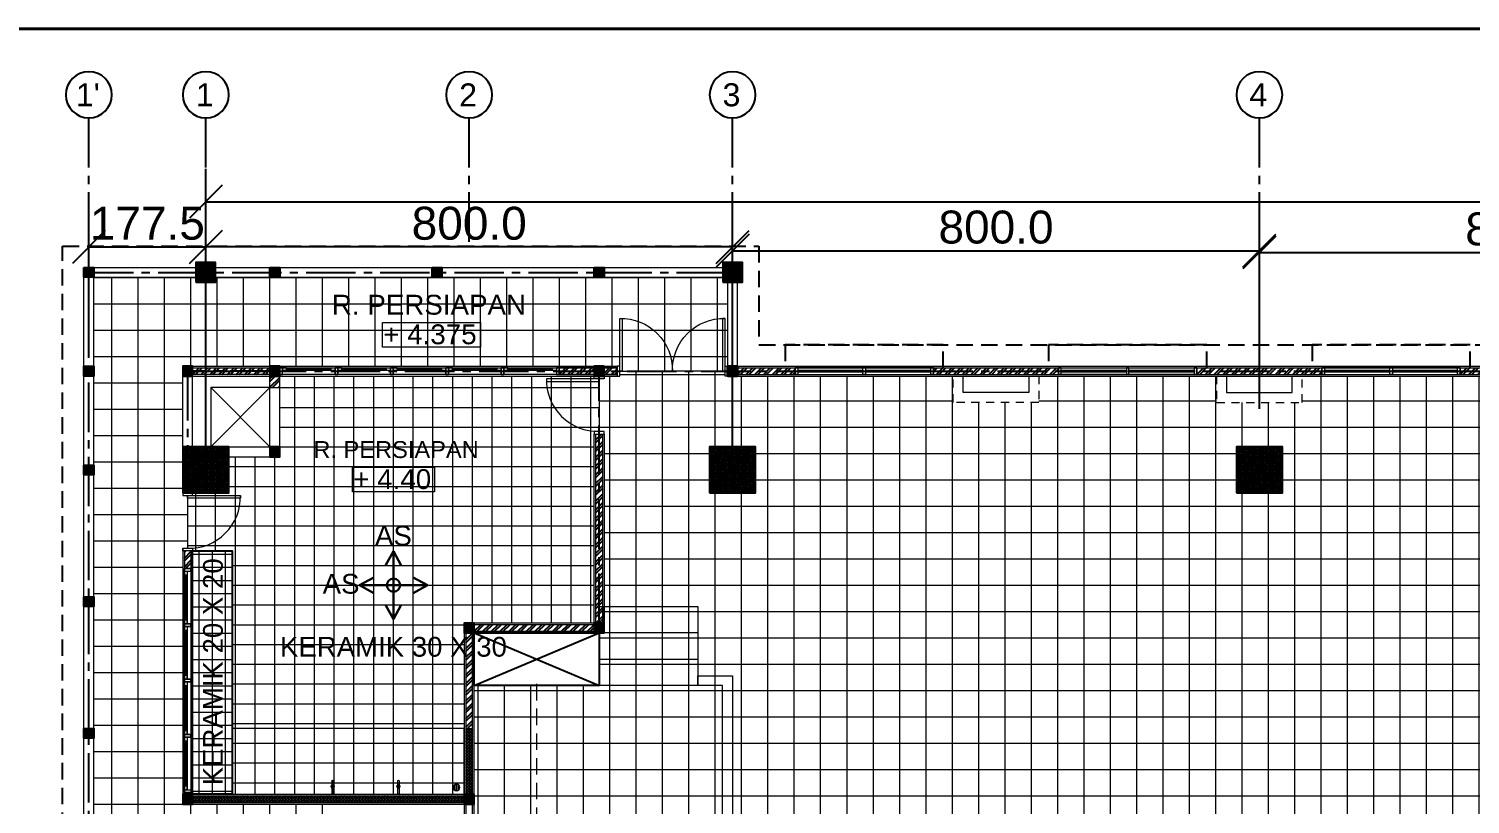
# Model space of a CAD drawing. Header units: inches. Extents: x 249 to 1192, y -18 to 440.
# Drawn here: x 427.68 to 449.57, y 212.72 to 224.49 of the extents above; entities that cross this region are included whole.
import ezdxf
from ezdxf.enums import TextEntityAlignment as Align

# ---------------------------------------------------------------- set-up
doc = ezdxf.new("R2010")
doc.units = ezdxf.units.IN
doc.header["$MEASUREMENT"] = 0
for name, pattern in [('CENTER2', [1.125, 0.75, -0.125, 0.125, -0.125]), ('DASHED2', [0.375, 0.25, -0.125]), ('HIDDEN', [0.375, 0.25, -0.125]), ('HIDDEN2', [0.1875, 0.125, -0.0625])]:
    doc.linetypes.add(name, pattern=pattern)
for name, color, linetype, lineweight in [('ARSIR BETON', 8, 'Continuous', 0), ('DIMENSI', 85, 'Continuous', 20), ('DINDING', 6, 'Continuous', 0), ('DINDING2', 137, 'Continuous', 20), ('GRS KOP', 1, 'Continuous', 40), ('KACA', 141, 'Continuous', 30), ('keramik', 31, 'Continuous', 9), ('KERAMIKK', 142, 'Continuous', 5), ('kol', 1, 'Continuous', 30), ('KOP', 7, 'Continuous', 20), ('KUSEN', 16, 'Continuous', 15), ('NOT', 7, 'Continuous', 9), ('PARTISI', 113, 'Continuous', 15), ('SANITAIR', 6, 'Continuous', 9), ('TEXT (KET. RUANG)', 7, 'Continuous', 5), ('TEXT (KETERANGAN)', 7, 'Continuous', 25)]:
    doc.layers.add(name, color=color, linetype=linetype, lineweight=lineweight)
for name, color, linetype in [('ARSIR DINDING', 64, 'Continuous'), ('AS', 15, 'CENTER2'), ('ATAP', 123, 'Continuous'), ('FURNITURE', 11, 'Continuous'), ('KOLOM', 5, 'Continuous')]:
    doc.layers.add(name, color=color, linetype=linetype)
doc.styles.add('S', font='SIMPLEX', dxfattribs={"width": 1.1})
doc.styles.get("Standard").update_dxf_attribs({"font": 'arial.ttf'})
doc.dimstyles.new('UK. GDG PERTEMUAN', dxfattribs={"dimtxt": 0.5, "dimasz": 0.5, "dimexe": 0.5, "dimexo": 0.05, "dimgap": 0.1, "dimtad": 2, "dimdec": 0, "dimlfac": 100, "dimzin": 0, "dimdsep": 46, "dimtxsty": 'Standard', "dimblk": 'OBLIQUE', "dimcen": 0.09, "dimclrd": 8, "dimclre": 256, "dimclrt": 256, "dimadec": 0, "dimazin": 0, "dimtfac": 1, "dimtdec": 0, "dimtofl": 0, "dimtmove": 0, "dimatfit": 3, "dimldrblk": 'OBLIQUE', "dimfxl": 0, "dimtolj": 1, "dimtzin": 0, "dimarcsym": 0})
pattern_1 = [(45, (449.41455, 219.24052), (-0.0662913, 0.0662913), []), (45, (449.45874, 219.24052), (-0.0662913, 0.0662913), [])]

# ---------------------------------------------------------------- blocks, each defined once
blk = doc.blocks.new('P1')
for points in [[(-56.664, 234.186), (-56.664, 234.986), (-56.624, 234.986), (-56.624, 234.186), (-56.664, 234.186)], [(-55.064, 234.186), (-55.064, 234.986), (-55.104, 234.986), (-55.104, 234.186), (-55.064, 234.186)], [(-56.664, 234.186), (-55.864, 234.186)], [(-55.064, 234.186), (-55.864, 234.186)]]:
    blk.add_lwpolyline(points)
for points in [[(-56.704, 234.111), (-56.664, 234.111), (-56.664, 234.261), (-56.704, 234.261)], [(-55.024, 234.111), (-55.064, 234.111), (-55.064, 234.261), (-55.024, 234.261)]]:
    blk.add_lwpolyline(points, close=True)
for centre, start, end in [((-56.644, 234.206), 358.5312, 91.4688), ((-55.084, 234.206), 88.5312, 181.4688)]:
    blk.add_arc(centre, 0.78, start, end)
blk = doc.blocks.new('K1')
at = {"layer": 'ARSIR BETON'}
h = blk.add_hatch(dxfattribs=at)
h.set_pattern_fill('ANSI37', color=256, scale=0.15, style=0)
h.set_pattern_definition([(45, (258.37489, 277.120751), (-0.01325825, 0.01325825), []), (135, (258.37489, 277.120751), (-0.01325825, -0.01325825), [])])
h.paths.add_polyline_path([(259.125, 277.171), (259.125, 277.871), (258.425, 277.871), (258.425, 277.171)])
at = {"layer": 'KOLOM'}
blk.add_lwpolyline([(258.425, 277.171), (259.125, 277.171), (259.125, 277.871), (258.425, 277.871)], close=True, dxfattribs=at)
for points in [[(258.725, 277.571), (258.825, 277.471)], [(258.725, 277.471), (258.825, 277.571)]]:
    blk.add_lwpolyline(points, dxfattribs=at)
blk = doc.blocks.new('+4375')
at = {"layer": 'TEXT (KET. RUANG)', "color": 1}
blk.add_lwpolyline([(875.846, 246.832), (877.335, 246.832), (877.335, 246.459), (875.846, 246.459)], close=True, dxfattribs=at)
at = {"layer": 'TEXT (KET. RUANG)'}
blk.add_text('+ 4.375', height=0.3015, dxfattribs=at).set_placement((875.858, 246.502))
blk = doc.blocks.new('ELV.+4.40')
at = {"layer": 'TEXT (KET. RUANG)', "color": 1}
blk.add_lwpolyline([(5.397, 254.086), (6.64, 254.086), (6.64, 253.713), (5.397, 253.713)], close=True, dxfattribs=at)
at = {"layer": 'TEXT (KET. RUANG)'}
blk.add_text('+ 4.40', height=0.3015, dxfattribs=at).set_placement((5.409, 253.756))
blk = doc.blocks.new('K2')
at = {"layer": 'ARSIR BETON'}
h = blk.add_hatch(dxfattribs=at)
h.set_pattern_fill('ANSI37', color=256, scale=0.1, style=0)
h.set_pattern_definition([(45, (-38.743626, 268.082874), (-0.0088388, 0.0088388), []), (135, (-38.743626, 268.082874), (-0.0088388, -0.0088388), [])])
h.paths.add_polyline_path([(-38.594, 268.233), (-38.744, 268.233), (-38.744, 268.083), (-38.594, 268.083)])
at = {"layer": 'KOLOM'}
blk.add_lwpolyline([(-38.744, 268.083), (-38.594, 268.083), (-38.594, 268.233), (-38.744, 268.233)], close=True, dxfattribs=at)
blk = doc.blocks.new('Skran')
for p, q in [((-0.2, 0.012), (-0.138, 0.012)), ((-0.084, 0), (-0.149, 0)), ((-0.116, -0.033), (-0.116, 0.033)), ((-0.094, 0.012), (0, 0.012)), ((0, -0.012), (0, 0.012)), ((-0.2, -0.012), (-0.138, -0.012)), ((-0.094, -0.012), (0, -0.012))]:
    blk.add_line(p, q)
blk.add_circle((-0.116, 0), 0.0252)
blk.add_arc((-0.2, 0), 0.0125, 89.9992, 270.0008)
blk = doc.blocks.new('*X38')
at = {"color": 0}
for p, q in [((18.491, 19.193), (18.579, 19.193)), ((18.499, 19.218), (18.572, 19.218)), ((18.499, 19.168), (18.572, 19.168))]:
    blk.add_line(p, q, dxfattribs=at)
blk = doc.blocks.new('SFLOOR')
for radius in [0.05, 0.0442]:
    blk.add_circle((0, 0), radius)
blk.add_blockref('*X38', (-18.535, -19.193))
blk = doc.blocks.new('_Oblique')
at = {"color": 0, "linetype": 'ByBlock', "lineweight": -2}
blk.add_line((-0.5, -0.5), (0.5, 0.5), dxfattribs=at)
blk = doc.blocks.new('*D502')
at = {"layer": 'DEFPOINTS', "color": 0}
for p in [(446.365, 221.12), (438.365, 218.666), (446.365, 218.666)]:
    blk.add_point(p, dxfattribs=at)
at = {"layer": 'DIMENSI', "lineweight": -2}
for p, q in [((438.365, 218.716), (438.365, 221.62)), ((446.365, 218.716), (446.365, 221.62))]:
    blk.add_line(p, q, dxfattribs=at)
at = {"layer": 'DIMENSI', "color": 8, "lineweight": -2}
blk.add_line((438.365, 221.12), (446.365, 221.12), dxfattribs=at)
at = {"layer": 'DIMENSI', "color": 8, "lineweight": -2, "xscale": 0.5, "yscale": 0.5, "zscale": 0.5, "rotation": 180}
blk.add_blockref('_Oblique', (438.365, 221.12), dxfattribs=at)
at = {"layer": 'DIMENSI', "color": 8, "lineweight": -2, "xscale": 0.5, "yscale": 0.5, "zscale": 0.5}
blk.add_blockref('_Oblique', (446.365, 221.12), dxfattribs=at)
at = {"layer": 'DIMENSI', "insert": (442.365, 221.475), "char_height": 0.5, "attachment_point": 5}
blk.add_mtext('\\A1;800.0', dxfattribs=at)
blk = doc.blocks.new('*D503')
at = {"layer": 'DEFPOINTS', "color": 0}
for p in [(454.365, 221.092), (446.365, 218.666), (454.365, 218.666)]:
    blk.add_point(p, dxfattribs=at)
at = {"layer": 'DIMENSI', "lineweight": -2}
for p, q in [((446.365, 218.716), (446.365, 221.592)), ((454.365, 218.716), (454.365, 221.592))]:
    blk.add_line(p, q, dxfattribs=at)
at = {"layer": 'DIMENSI', "color": 8, "lineweight": -2}
blk.add_line((446.365, 221.092), (454.365, 221.092), dxfattribs=at)
at = {"layer": 'DIMENSI', "color": 8, "lineweight": -2, "xscale": 0.5, "yscale": 0.5, "zscale": 0.5, "rotation": 180}
blk.add_blockref('_Oblique', (446.365, 221.092), dxfattribs=at)
at = {"layer": 'DIMENSI', "color": 8, "lineweight": -2, "xscale": 0.5, "yscale": 0.5, "zscale": 0.5}
blk.add_blockref('_Oblique', (454.365, 221.092), dxfattribs=at)
at = {"layer": 'DIMENSI', "insert": (450.365, 221.447), "char_height": 0.5, "attachment_point": 5}
blk.add_mtext('\\A1;800.0', dxfattribs=at)
blk = doc.blocks.new('*D507')
at = {"layer": 'DEFPOINTS', "color": 0}
for p in [(430.365, 221.177), (430.365, 217.441), (438.365, 217.441)]:
    blk.add_point(p, dxfattribs=at)
at = {"layer": 'DIMENSI', "lineweight": -2}
for p, q in [((430.365, 217.491), (430.365, 221.677)), ((438.365, 217.491), (438.365, 221.677))]:
    blk.add_line(p, q, dxfattribs=at)
at = {"layer": 'DIMENSI', "color": 8, "lineweight": -2}
blk.add_line((438.365, 221.177), (430.365, 221.177), dxfattribs=at)
at = {"layer": 'DIMENSI', "color": 8, "lineweight": -2, "xscale": 0.5, "yscale": 0.5, "zscale": 0.5, "rotation": 180}
blk.add_blockref('_Oblique', (430.365, 221.177), dxfattribs=at)
at = {"layer": 'DIMENSI', "color": 8, "lineweight": -2, "xscale": 0.5, "yscale": 0.5, "zscale": 0.5}
blk.add_blockref('_Oblique', (438.365, 221.177), dxfattribs=at)
at = {"layer": 'DIMENSI', "insert": (434.365, 221.533), "char_height": 0.5, "attachment_point": 5}
blk.add_mtext('\\A1;800.0', dxfattribs=at)
blk = doc.blocks.new('NAV')
blk.add_circle((0, -0.4), 0.35)
at = {"style": 'S', "width": 0.75, "flags": 4}
blk.add_attdef('AV', text='', height=0.3, dxfattribs=at).set_placement((0, -0.4), align=Align.MIDDLE)
blk = doc.blocks.new('*D509')
at = {"layer": 'DEFPOINTS', "color": 0}
for p in [(430.365, 221.177), (428.589, 220.166), (430.365, 220.166)]:
    blk.add_point(p, dxfattribs=at)
at = {"layer": 'DIMENSI', "lineweight": -2}
for p, q in [((428.589, 220.216), (428.589, 221.677)), ((430.365, 220.216), (430.365, 221.677))]:
    blk.add_line(p, q, dxfattribs=at)
at = {"layer": 'DIMENSI', "color": 8, "lineweight": -2}
blk.add_line((428.589, 221.177), (430.365, 221.177), dxfattribs=at)
at = {"layer": 'DIMENSI', "color": 8, "lineweight": -2, "xscale": 0.5, "yscale": 0.5, "zscale": 0.5, "rotation": 180}
blk.add_blockref('_Oblique', (428.589, 221.177), dxfattribs=at)
at = {"layer": 'DIMENSI', "color": 8, "lineweight": -2, "xscale": 0.5, "yscale": 0.5, "zscale": 0.5}
blk.add_blockref('_Oblique', (430.365, 221.177), dxfattribs=at)
at = {"layer": 'DIMENSI', "insert": (429.477, 221.533), "char_height": 0.5, "attachment_point": 5}
blk.add_mtext('\\A1;177.5', dxfattribs=at)
blk = doc.blocks.new('*D510')
at = {"layer": 'DEFPOINTS', "color": 0}
for p in [(481.365, 221.864), (430.365, 220.216), (481.365, 220.168)]:
    blk.add_point(p, dxfattribs=at)
at = {"layer": 'DIMENSI', "lineweight": -2}
for p, q in [((430.365, 220.266), (430.365, 222.364)), ((481.365, 220.218), (481.365, 222.364))]:
    blk.add_line(p, q, dxfattribs=at)
at = {"layer": 'DIMENSI', "color": 8, "lineweight": -2}
blk.add_line((430.365, 221.864), (481.365, 221.864), dxfattribs=at)
at = {"layer": 'DIMENSI', "color": 8, "lineweight": -2, "xscale": 0.5, "yscale": 0.5, "zscale": 0.5, "rotation": 180}
blk.add_blockref('_Oblique', (430.365, 221.864), dxfattribs=at)
at = {"layer": 'DIMENSI', "color": 8, "lineweight": -2, "xscale": 0.5, "yscale": 0.5, "zscale": 0.5}
blk.add_blockref('_Oblique', (481.365, 221.864), dxfattribs=at)
at = {"layer": 'DIMENSI', "insert": (455.865, 222.219), "char_height": 0.5, "attachment_point": 5}
blk.add_mtext('\\A1;5100.0', dxfattribs=at)
blk = doc.blocks.new('KOP-ARS')
at = {"layer": 'GRS KOP'}
blk.add_line((83, 54), (1, 54), dxfattribs=at)
at = {"layer": 'KOP'}
for tag, height, p in [('SUKMA', 0.2, (78, 9.9)), ('1:100', 0.25, (81.3, 5.5)), ('1:100', 0.25, (81.3, 4.9)), ('1:100', 0.25, (81.3, 4.3)), ('AR-01', 0.35, (78.15, 2.7)), ('10', 0.35, (81.3, 2.7)), ('2012', 0.35, (81.3, 1.7))]:
    blk.add_attdef(tag, text='', height=height, dxfattribs=at).set_placement(p, align=Align.MIDDLE)
for p in [(73.7, 5.325), (73.7, 4.725), (73.7, 4.125)]:
    blk.add_attdef('-', p, '', height=0.35, dxfattribs=at)

msp = doc.modelspace()

# ---------------------------------------------------------------- hatches: boundary and pattern name
at = {"layer": 'ARSIR BETON'}
h = msp.add_hatch(dxfattribs=at)
h.set_pattern_fill('ANSI37', color=256, scale=0.15, style=0)
h.set_pattern_definition([(45, (437.964546, 217.390516), (-0.01325825, 0.01325825), []), (135, (437.964546, 217.390516), (-0.01325825, -0.01325825), [])])
h.paths.add_polyline_path([(438.7145, 217.4405), (438.7145, 218.1405), (438.0145, 218.1405), (438.0145, 217.4405)])
h = msp.add_hatch(dxfattribs=at)
h.set_pattern_fill('ANSI37', color=256, scale=0.15, style=0)
h.set_pattern_definition([(45, (445.964546, 217.390516), (-0.01325825, 0.01325825), []), (135, (445.964546, 217.390516), (-0.01325825, -0.01325825), [])])
h.paths.add_polyline_path([(446.7145, 217.4405), (446.7145, 218.1405), (446.0145, 218.1405), (446.0145, 217.4405)])
at = {"layer": 'ARSIR DINDING'}
h = msp.add_hatch(dxfattribs=at)
h.set_pattern_fill('ANSI32', color=256, scale=0.25, style=0)
h.set_pattern_definition([(45, (430.16429, 219.24052), (-0.066291, 0.066291), []), (45, (430.20848, 219.24052), (-0.066291, 0.066291), [])])
h.paths.add_polyline_path([(431.3393, 219.2405), (430.1643, 219.2405), (430.1643, 219.3405), (431.3393, 219.3405)])
h = msp.add_hatch(dxfattribs=at)
h.set_pattern_fill('ANSI32', color=256, scale=0.25, style=0)
h.set_pattern_definition([(45, (435.73, 219.24052), (-0.066291, 0.066291), []), (45, (435.77419, 219.24052), (-0.066291, 0.066291), [])])
h.paths.add_polyline_path([(435.73, 219.2405), (436.6095, 219.2405), (436.6095, 219.3405), (435.73, 219.3405)])
h = msp.add_hatch(dxfattribs=at)
h.set_pattern_fill('ANSI32', color=256, scale=0.25, style=0)
h.set_pattern_definition([(45, (438.43955, 219.24052), (-0.066291, 0.066291), []), (45, (438.48374, 219.24052), (-0.066291, 0.066291), [])])
h.paths.add_polyline_path([(439.3143, 219.2905), (438.4395, 219.2905), (438.4395, 219.2405), (439.3143, 219.2405)])
h.paths.add_polyline_path([(439.3143, 219.3405), (438.4395, 219.3405), (438.4395, 219.2905), (439.3143, 219.2905)])
h = msp.add_hatch(dxfattribs=at)
h.set_pattern_fill('ANSI32', color=256, scale=0.25, style=0)
h.set_pattern_definition(pattern_1)
h.paths.add_polyline_path([(441.414, 219.3405), (443.3145, 219.3405), (443.3145, 219.2905), (441.414, 219.2905)])
h.paths.add_polyline_path([(441.414, 219.2905), (443.3145, 219.2905), (443.3145, 219.2405), (441.414, 219.2405)])
h = msp.add_hatch(dxfattribs=at)
h.set_pattern_fill('ANSI32', color=256, scale=0.25, style=0)
h.set_pattern_definition([(45, (445.41429, 219.24052), (-0.0662913, 0.0662913), []), (45, (445.45848, 219.24052), (-0.0662913, 0.0662913), [])])
h.paths.add_polyline_path([(447.3148, 219.3405), (445.4143, 219.3405), (445.4143, 219.2905), (447.3148, 219.2905)])
h.paths.add_polyline_path([(447.3148, 219.2905), (445.4143, 219.2905), (445.4143, 219.2405), (447.3148, 219.2405)])
h = msp.add_hatch(dxfattribs=at)
h.set_pattern_fill('ANSI32', color=256, scale=0.25, style=0)
h.set_pattern_definition(pattern_1)
h.paths.add_polyline_path([(451.3151, 219.3405), (449.4145, 219.3405), (449.4145, 219.2905), (451.3151, 219.2905)])
h.paths.add_polyline_path([(451.3151, 219.2905), (449.4145, 219.2905), (449.4145, 219.2405), (451.3151, 219.2405)])
h = msp.add_hatch(dxfattribs=at)
h.set_pattern_fill('ANSI32', color=256, scale=0.25, style=0)
h.set_pattern_definition([(45, (-256.74379, 15.55184), (-0.066291261, 0.066291261), []), (45, (-256.6996, 15.55184), (-0.066291261, 0.066291261), [])])
h.paths.add_polyline_path([(431.4893, 219.0405), (431.4893, 219.2155), (431.3393, 219.2155), (431.3393, 219.0405)])
h = msp.add_hatch(dxfattribs=at)
h.set_pattern_fill('ANSI32', color=256, scale=0.25, style=0)
h.set_pattern_definition([(45, (436.28903, 215.46604), (-0.0662913, 0.0662913), []), (45, (436.33323, 215.46604), (-0.0662913, 0.0662913), [])])
h.paths.add_polyline_path([(436.289, 218.3355), (436.389, 218.3355), (436.389, 215.466), (436.289, 215.466)])
h = msp.add_hatch(dxfattribs=at)
h.set_pattern_fill('ANSI32', color=256, scale=0.25, style=0)
h.set_pattern_definition([(45, (430.03929, 212.74051), (-0.0662913, 0.0662913), []), (45, (430.08348, 212.74051), (-0.0662913, 0.0662913), [])])
h.paths.add_polyline_path([(430.1393, 212.8907), (430.0393, 212.8907), (430.0393, 212.7405), (430.1643, 212.7405), (430.1643, 212.8405), (430.1393, 212.8405), (430.1393, 216.5605), (430.0393, 216.5605), (430.0393, 216.2915), (430.1393, 216.2915)])
h = msp.add_hatch(dxfattribs=at)
h.set_pattern_fill('ANSI32', color=256, scale=0.25, style=0)
h.set_pattern_definition([(45, (430.01439, 195.26623), (-0.06629126, 0.06629126), []), (45, (430.05858, 195.26623), (-0.06629126, 0.06629126), [])])
h.paths.add_polyline_path([(434.3145, 213.8655), (434.4145, 213.8655), (434.4145, 215.4407), (434.3145, 215.4407)])
h = msp.add_hatch(dxfattribs=at)
h.set_pattern_fill('ANSI32', color=256, scale=0.25, style=0)
h.set_pattern_definition([(45, (434.43929, 215.3407), (-0.0662913, 0.0662913), []), (45, (434.48348, 215.3407), (-0.0662913, 0.0662913), [])])
edge = h.paths.add_edge_path()
edge.add_line((434.4393, 215.3407), (436.339, 215.3407))
edge.add_line((436.339, 215.3407), (436.339, 215.4407))
edge.add_line((436.339, 215.4407), (434.4393, 215.4407))
h = msp.add_hatch(dxfattribs=at)
h.set_pattern_fill('ANSI37', color=256, scale=0.25, style=0)
h.set_pattern_definition([(45, (434.31452, 212.86551), (-0.0220971, 0.0220971), []), (135, (434.31452, 212.86551), (-0.0220971, -0.0220971), [])])
h.paths.add_polyline_path([(434.4145, 213.8655), (434.3145, 213.8655), (434.3145, 212.8655), (434.4145, 212.8655)])
h = msp.add_hatch(dxfattribs=at)
h.set_pattern_fill('ANSI37', color=256, scale=0.25, style=0)
h.set_pattern_definition([(45, (430.03929, 212.74051), (-0.02209709, 0.02209709), []), (135, (430.03929, 212.74051), (-0.02209709, -0.02209709), [])])
h.paths.add_polyline_path([(430.1643, 212.8405), (430.1643, 212.7405), (434.2895, 212.7405), (434.2895, 212.8405)])
at = {"layer": 'keramik', "ltscale": 0.1}
h = msp.add_hatch(dxfattribs=at)
h.set_pattern_fill('_USER', color=256, scale=0.4, style=0, double=1, pattern_type=0)
h.set_pattern_definition([(0, (-337.46316, -157.2854), (0, 0.4), []), (90, (-337.46316, -157.2854), (-0.4, 2e-17), [])])
h.paths.add_polyline_path([(438.2145, 220.7155), (428.6643, 220.7155), (428.6643, 191.441), (446.4401, 191.441), (446.4401, 191.291), (446.3651, 191.291), (446.3651, 189.841), (454.2895, 189.841), (454.2895, 191.441), (468.2566, 191.441), (468.2566, 191.5155), (468.8912, 191.5155), (468.8912, 191.441), (472.0638, 191.441), (472.0638, 201.866), (473.0148, 201.866), (473.0148, 202.141), (473.7148, 202.141), (473.7148, 209.441), (473.0148, 209.441), (473.0148, 209.716), (472.9748, 209.716), (472.9748, 209.791), (472.1748, 209.791), (472.1748, 209.716), (470.7143, 209.716), (470.7143, 207.2308), (471.0143, 207.2308), (471.0143, 206.6308), (470.7143, 206.6308), (470.7143, 206.5908), (470.6393, 206.5908), (470.6393, 204.9908), (470.7143, 204.9908), (470.7143, 204.9508), (471.0143, 204.9508), (471.0143, 204.3508), (470.7143, 204.3508), (470.7143, 192.716), (451.8048, 192.716), (451.8048, 192.416), (451.2048, 192.416), (451.2048, 192.716), (451.1648, 192.716), (451.1648, 192.791), (449.5648, 192.791), (449.5648, 192.716), (449.5248, 192.716), (449.5248, 192.416), (448.9248, 192.416), (448.9248, 192.716), (437.9745, 192.716), (437.9745, 192.791), (436.4145, 192.791), (436.4145, 192.716), (432.1891, 192.716), (432.1891, 196.1155), (430.0143, 196.1155), (430.0143, 205.8503), (430.0893, 205.8503), (430.0893, 207.4503), (430.0143, 207.4503), (430.0143, 207.6803), (430.0893, 207.6803), (430.0893, 208.4803), (430.0143, 208.4805), (430.0143, 211.9405), (431.0862, 211.9405), (431.0862, 211.8655), (431.8864, 211.8655), (431.8864, 211.9405), (432.2891, 211.9405), (432.2891, 212.0355), (432.3141, 212.0355), (432.3141, 212.0755), (432.3641, 212.0755), (432.3641, 212.6755), (432.3141, 212.6755), (432.3141, 212.7155), (430.0143, 212.7155), (430.0143, 216.6005), (430.0893, 216.6005), (430.0893, 217.4005), (430.0143, 217.4005), (430.0143, 219.3655), (436.6495, 219.3655), (436.6495, 219.2905), (438.2495, 219.2905), (438.2495, 219.3655), (438.2895, 219.3655), (438.2895, 220.6405), (438.2145, 220.6405)])
h = msp.add_hatch(dxfattribs=at)
h.set_pattern_fill('_USER', color=256, scale=0.4, style=0, double=1, pattern_type=0)
h.set_pattern_definition([(0, (452.5018, 206.04077), (0, 0.4), []), (90, (452.5018, 206.04077), (-0.4, 2e-17), [])])
h.paths.add_polyline_path([(436.414, 215.7157), (436.414, 218.3755), (436.339, 218.3755), (436.339, 219.1755), (436.414, 219.1755), (436.414, 219.2155), (436.6495, 219.2155), (436.6495, 219.2905), (438.2495, 219.2905), (438.2495, 219.2155), (441.7145, 219.2155), (441.7145, 218.816), (443.014, 218.816), (443.014, 219.2155), (445.7148, 219.2155), (445.7148, 218.816), (447.0143, 218.816), (447.0143, 219.2155), (449.7151, 219.2155), (449.7151, 218.816), (451.0145, 218.816), (451.0145, 219.2155), (453.7148, 219.2155), (453.7148, 218.816), (455.0143, 218.816), (455.0143, 219.2155), (457.7156, 219.2155), (457.7156, 218.816), (459.0151, 218.816), (459.0151, 219.2155), (461.7163, 219.2155), (461.7163, 218.816), (463.0158, 218.816), (463.0158, 219.2155), (465.7161, 219.2155), (465.7161, 218.816), (467.0156, 218.816), (467.0156, 219.2155), (470.5643, 219.2155), (470.5643, 218.141), (470.0143, 218.141), (470.0143, 217.441), (470.5643, 217.441), (470.5643, 210.141), (470.0148, 210.141), (470.0148, 209.441), (470.5643, 209.441), (470.5643, 206.5908), (470.6393, 206.5908), (470.6393, 204.9908), (470.5643, 204.9908), (470.5643, 202.141), (470.0148, 202.141), (470.0148, 201.441), (470.5643, 201.441), (470.5643, 194.141), (470.0143, 194.141), (470.0143, 193.441), (470.5643, 193.441), (470.5643, 192.866), (467.0156, 192.866), (467.0156, 193.2655), (465.7161, 193.2655), (465.7161, 192.866), (463.0158, 192.866), (463.0158, 193.2655), (461.7163, 193.2655), (461.7163, 192.866), (459.0151, 192.866), (459.0151, 193.2655), (457.7156, 193.2655), (457.7156, 192.866), (455.0143, 192.866), (455.0143, 193.2655), (453.7148, 193.2655), (453.7148, 192.866), (451.1648, 192.866), (451.1648, 192.791), (449.5648, 192.791), (449.5648, 192.866), (447.0143, 192.866), (447.0143, 193.2655), (445.7148, 193.2655), (445.7148, 192.866), (443.014, 192.866), (443.014, 193.2655), (441.7145, 193.2655), (441.7145, 192.866), (437.9745, 192.866), (437.9745, 192.791), (436.4145, 192.791), (436.414, 192.906), (436.339, 192.906), (436.339, 193.706), (436.4138, 193.706), (436.414, 196.2655), (436.339, 196.2658), (436.339, 197.0658), (434.4396, 197.0658), (434.4396, 214.5157), (436.339, 214.5157), (436.339, 215.316), (436.414, 215.316)])
h.paths.add_polyline_path([(446.0145, 218.1405), (446.0145, 217.4405), (446.7145, 217.4405), (446.7145, 218.1405)], flags=0)
h.paths.add_polyline_path([(454.7145, 218.1405), (454.0145, 218.1405), (454.0145, 217.4405), (454.7145, 217.4405)], flags=0)
h.paths.add_polyline_path([(462.7143, 218.1408), (462.0143, 218.1408), (462.0143, 217.4408), (462.7143, 217.4408)], flags=0)
h.paths.add_polyline_path([(438.7145, 217.4405), (438.7145, 218.1405), (438.0145, 218.1405), (438.0145, 217.4405)], flags=0)
h.paths.add_polyline_path([(462.7143, 194.1408), (462.0143, 194.1408), (462.0143, 193.4408), (462.7143, 193.4408)], flags=0)
h.paths.add_polyline_path([(454.7145, 194.1405), (454.0145, 194.1405), (454.0145, 193.4405), (454.7145, 193.4405)], flags=0)
h.paths.add_polyline_path([(446.7145, 193.4405), (446.7145, 194.1405), (446.0145, 194.1405), (446.0145, 193.4405)], flags=0)
h.paths.add_polyline_path([(438.7145, 194.1405), (438.0145, 194.1405), (438.0145, 193.4405), (438.7145, 193.4405)], flags=0)
at = {"layer": 'KERAMIKK'}
h = msp.add_hatch(dxfattribs=at)
h.set_pattern_fill('_USER', color=256, scale=0.3, style=0, double=1, pattern_type=0)
h.set_pattern_definition([(0, (433.21416, 216.0405), (0, 0.3), []), (90, (433.21416, 216.0405), (-0.3, 2e-17), [])])
h.paths.add_polyline_path([(430.0893, 216.6005), (430.1643, 216.6005), (430.1643, 216.5605), (430.7643, 216.5605), (430.7643, 212.8655), (434.2895, 212.8655), (434.2895, 215.4657), (436.264, 215.4657), (436.264, 218.3755), (436.339, 218.3755), (436.339, 219.1755), (436.264, 219.1755), (436.264, 219.2155), (431.4893, 219.2155), (431.4893, 217.9905), (430.7143, 217.9905), (430.7143, 217.4405), (430.1643, 217.4405), (430.1643, 217.4005), (430.0893, 217.4005)])
edge = h.paths.add_edge_path(flags=17)
edge.add_line((430.0893, 217.4005), (430.0893, 216.6005))
h = msp.add_hatch(dxfattribs=at)
h.set_pattern_fill('_USER', color=256, scale=0.2, style=0, double=1, pattern_type=0)
h.set_pattern_definition([(0, (430.46429, 214.71301), (0, 0.2), []), (90, (430.46429, 214.71301), (-0.2, 1e-17), [])])
h.paths.add_polyline_path([(430.1643, 216.5605), (430.7643, 216.5605), (430.7643, 212.8655), (430.1643, 212.8655)])

# ---------------------------------------------------------------- linework, layer by layer
for points in [[(438.2895, 219.3655), (438.4395, 219.3655), (438.4395, 219.2155), (438.2895, 219.2155)], [(434.4396, 215.3157), (436.339, 215.3157), (436.339, 214.5157), (434.4396, 214.5157)]]:
    msp.add_lwpolyline(points, close=True)
for points in [[(434.4396, 214.5157), (436.339, 215.3157)], [(434.4396, 215.3157), (436.339, 214.5157)]]:
    msp.add_lwpolyline(points)
at = {"layer": 'AS'}
for points in [[(428.5893, 221.2565), (428.5893, 223.1373)], [(430.3645, 221.2565), (430.3645, 223.1373)], [(434.3645, 221.2565), (434.3645, 223.1373)], [(438.3645, 221.2565), (438.3645, 223.1373)], [(446.3645, 221.2565), (446.3645, 223.1373)], [(446.3651, 191.366), (428.5893, 191.366), (428.5893, 220.8655)], [(438.3645, 219.2155), (438.3645, 220.8655)], [(428.5143, 220.7905), (438.4395, 220.7905)], [(430.0143, 219.2905), (470.7143, 219.2905)], [(431.4893, 219.2905), (430.0143, 219.2905)], [(430.0893, 219.2905), (430.0893, 217.9905)], [(436.339, 215.466), (436.339, 219.2905)]]:
    msp.add_lwpolyline(points, dxfattribs=at)
at = {"layer": 'ATAP', "linetype": 'DASHED2'}
for points in [[(428.5143, 194.341), (428.1893, 194.341), (428.1893, 221.1895), (438.7645, 221.1895), (438.7645, 219.6905), (471.0643, 219.6905), (471.0643, 218.216), (473.0143, 218.216), (473.0143, 217.866)], [(441.564, 219.3405), (441.564, 219.6905), (439.3143, 219.6905), (439.1643, 219.6905), (439.1643, 219.3405)], [(445.5643, 219.3405), (445.5643, 219.6905), (443.3145, 219.6905), (443.1645, 219.6905), (443.1645, 219.3405)], [(449.5645, 219.3405), (449.5645, 219.6905), (447.3148, 219.6905), (447.1648, 219.6905), (447.1648, 219.3405)]]:
    msp.add_lwpolyline(points, dxfattribs=at)
at = {"layer": 'DINDING'}
for points in [[(428.5143, 194.341), (428.5143, 220.8655)], [(428.5143, 220.8655), (438.4395, 220.8655)], [(446.3651, 191.441), (428.6643, 191.441), (428.6643, 220.8655)], [(438.2895, 220.8655), (438.2895, 219.2155)], [(438.4395, 219.2155), (438.4395, 220.8655)], [(428.5143, 220.7155), (438.4395, 220.7155)], [(430.0143, 217.9905), (430.0143, 219.3655), (436.139, 219.3655)], [(430.0143, 219.3655), (436.6095, 219.3655)], [(430.0143, 217.9905), (431.4893, 217.9905), (431.4893, 219.3655)], [(430.7143, 218.1405), (431.3393, 218.1405), (431.3393, 219.3655)], [(438.2895, 219.3655), (470.7143, 219.3655)], [(430.0143, 219.2155), (436.6095, 219.2155)], [(430.1643, 217.9905), (430.1643, 219.2155), (435.989, 219.2155)], [(438.2895, 219.2155), (470.7143, 219.2155)], [(431.3393, 219.0405), (430.4393, 218.1405)], [(430.4393, 219.0405), (431.3393, 218.1405)], [(431.3393, 219.0405), (431.4893, 219.0405)], [(430.0143, 216.6005), (430.0143, 212.7155), (434.4395, 212.7155)], [(430.1643, 216.6005), (430.1643, 212.8655), (434.4395, 212.8655)], [(437.839, 215.3157), (436.339, 215.3157), (436.339, 215.7157), (437.839, 215.7157)], [(434.4396, 196.1905), (434.4395, 215.4657), (434.2895, 215.4657), (434.2896, 196.1905)], [(434.4393, 215.3157), (436.339, 215.3157), (436.339, 215.4657), (434.4392, 215.4657)], [(437.839, 215.3157), (436.339, 215.3157), (436.339, 214.9157), (437.839, 214.9157)], [(437.989, 214.5157), (436.339, 214.5157), (436.339, 214.9157), (437.839, 214.9157)], [(437.838, 214.5157), (437.838, 214.6657), (438.3633, 214.6657), (438.3633, 206.6658), (438.2133, 206.6658), (438.2133, 214.5157), (437.838, 214.5157)]]:
    msp.add_lwpolyline(points, dxfattribs=at)
for points in [[(430.4393, 218.1405), (431.3393, 218.1405), (431.3393, 219.0405), (430.4393, 219.0405)], [(436.264, 218.3355), (436.414, 218.3355), (436.414, 215.466), (436.264, 215.466)], [(437.839, 214.5157), (436.339, 214.5157), (436.339, 215.7157), (437.839, 215.7157)], [(430.7643, 212.8655), (434.2895, 212.8655), (434.2895, 213.8655), (430.7643, 213.8655)]]:
    msp.add_lwpolyline(points, close=True, dxfattribs=at)
at = {"layer": 'DINDING', "linetype": 'HIDDEN'}
msp.add_lwpolyline([(435.3892, 214.5407), (435.3892, 196.9408)], dxfattribs=at)
at = {"layer": 'DINDING2'}
for points in [[(431.3393, 219.2405), (430.1643, 219.2405), (430.1643, 219.3405), (431.3393, 219.3405)], [(436.6095, 219.2405), (431.4893, 219.2405), (431.4893, 219.3405), (436.6095, 219.3405)], [(435.73, 219.2405), (436.6095, 219.2405), (436.6095, 219.3405), (435.73, 219.3405)], [(436.289, 218.3355), (436.389, 218.3355), (436.389, 215.466), (436.289, 215.466)]]:
    msp.add_lwpolyline(points, close=True, dxfattribs=at)
for points in [[(438.2895, 219.3405), (470.7143, 219.3405)], [(438.2895, 219.2405), (470.7143, 219.2405)], [(430.0393, 216.5605), (430.0393, 212.7405), (434.4395, 212.7405)], [(430.1393, 216.5605), (430.1393, 212.8405), (434.4395, 212.8405)], [(434.4146, 196.1905), (434.4145, 215.4407), (434.3145, 215.4407), (434.3146, 196.1905)], [(434.4393, 215.3407), (436.339, 215.3407), (436.339, 215.4407), (434.4393, 215.4407)], [(434.3145, 213.8655), (434.4145, 213.8655)]]:
    msp.add_lwpolyline(points, dxfattribs=at)
at = {"layer": 'FURNITURE'}
msp.add_lwpolyline([(430.1643, 216.5605), (430.7643, 216.5605), (430.7643, 212.8655), (430.1643, 212.8655), (430.1643, 216.5605)], dxfattribs=at)
at = {"layer": 'KACA'}
for points in [[(432.2692, 219.3205), (431.589, 219.3205)], [(433.1094, 219.3205), (432.4292, 219.3205)], [(433.9496, 219.3205), (433.2694, 219.3205)], [(434.7898, 219.3205), (434.1096, 219.3205)], [(435.63, 219.3205), (434.9498, 219.3205)], [(430.0593, 216.1915), (430.0593, 215.5113)], [(430.0593, 215.3513), (430.0593, 214.6711)], [(430.0593, 214.5111), (430.0593, 213.8309)], [(430.0593, 213.6709), (430.0593, 212.9907)]]:
    msp.add_lwpolyline(points, dxfattribs=at)
for points in [[(439.3543, 219.2955), (440.3442, 219.2955), (440.3442, 219.2855), (439.3543, 219.2855)], [(441.374, 219.2955), (440.3842, 219.2955), (440.3842, 219.2855), (441.374, 219.2855)], [(443.3545, 219.2955), (444.3444, 219.2955), (444.3444, 219.2855), (443.3545, 219.2855)], [(445.3743, 219.2955), (444.3844, 219.2955), (444.3844, 219.2855), (445.3743, 219.2855)], [(447.3548, 219.2955), (448.3447, 219.2955), (448.3447, 219.2855), (447.3548, 219.2855)], [(449.3745, 219.2955), (448.3847, 219.2955), (448.3847, 219.2855), (449.3745, 219.2855)]]:
    msp.add_lwpolyline(points, close=True, dxfattribs=at)
at = {"layer": 'kol'}
for q in [(433.2142, 216.5569), (432.699, 216.0405), (433.7293, 216.0405), (433.2142, 215.5242)]:
    msp.add_line((433.2142, 216.0405), q, dxfattribs=at)
for points in [[(433.0951, 216.3409), (433.2142, 216.5569), (433.3332, 216.3409)], [(432.915, 216.1596), (432.699, 216.0405), (432.915, 215.9215)], [(433.5133, 216.1596), (433.7293, 216.0405), (433.5133, 215.9215)], [(433.0951, 215.7402), (433.2142, 215.5242), (433.3332, 215.7402)]]:
    msp.add_lwpolyline(points, dxfattribs=at)
msp.add_circle((433.2142, 216.0405), 0.1, dxfattribs=at)
at = {"layer": 'KOLOM'}
for points in [[(438.0145, 217.4405), (438.7145, 217.4405), (438.7145, 218.1405), (438.0145, 218.1405)], [(446.0145, 217.4405), (446.7145, 217.4405), (446.7145, 218.1405), (446.0145, 218.1405)]]:
    msp.add_lwpolyline(points, close=True, dxfattribs=at)
for points in [[(438.3145, 217.8405), (438.4145, 217.7405)], [(438.3145, 217.7405), (438.4145, 217.8405)], [(446.3145, 217.8405), (446.4145, 217.7405)], [(446.3145, 217.7405), (446.4145, 217.8405)], [(436.339, 215.316), (436.414, 215.316), (436.414, 215.7157)]]:
    msp.add_lwpolyline(points, dxfattribs=at)
at = {"layer": 'KUSEN'}
for points in [[(432.3692, 219.2405), (431.489, 219.2405), (431.489, 219.3405), (432.3692, 219.3405)], [(431.489, 219.2405), (431.529, 219.2405), (431.529, 219.3405), (431.489, 219.3405)], [(431.529, 219.3005), (431.529, 219.3405), (432.3292, 219.3405), (432.3292, 219.3005)], [(433.2094, 219.2405), (432.3292, 219.2405), (432.3292, 219.3405), (433.2094, 219.3405)], [(432.3292, 219.2405), (432.3692, 219.2405), (432.3692, 219.3405), (432.3292, 219.3405)], [(432.3292, 219.3405), (432.3292, 219.2405), (432.3692, 219.2405), (432.3692, 219.3405)], [(432.3692, 219.3005), (432.3692, 219.3405), (433.1694, 219.3405), (433.1694, 219.3005)], [(433.1694, 219.2405), (433.2094, 219.2405), (433.2094, 219.3405), (433.1694, 219.3405)], [(434.0496, 219.2405), (433.1694, 219.2405), (433.1694, 219.3405), (434.0496, 219.3405)], [(433.1694, 219.3405), (433.1694, 219.2405), (433.2094, 219.2405), (433.2094, 219.3405)], [(433.2094, 219.3005), (433.2094, 219.3405), (434.0096, 219.3405), (434.0096, 219.3005)], [(434.8898, 219.2405), (434.0096, 219.2405), (434.0096, 219.3405), (434.8898, 219.3405)], [(434.0096, 219.2405), (434.0496, 219.2405), (434.0496, 219.3405), (434.0096, 219.3405)], [(434.0096, 219.3405), (434.0096, 219.2405), (434.0496, 219.2405), (434.0496, 219.3405)], [(434.0496, 219.3005), (434.0496, 219.3405), (434.8498, 219.3405), (434.8498, 219.3005)], [(435.73, 219.2405), (434.8498, 219.2405), (434.8498, 219.3405), (435.73, 219.3405)], [(434.8498, 219.2405), (434.8898, 219.2405), (434.8898, 219.3405), (434.8498, 219.3405)], [(434.8498, 219.3405), (434.8498, 219.2405), (434.8898, 219.2405), (434.8898, 219.3405)], [(434.8898, 219.3005), (434.8898, 219.3405), (435.69, 219.3405), (435.69, 219.3005)], [(435.69, 219.3405), (435.69, 219.2405), (435.73, 219.2405), (435.73, 219.3405)], [(439.3143, 219.2405), (441.414, 219.2405), (441.414, 219.3405), (439.3143, 219.3405)], [(445.4143, 219.2405), (443.3145, 219.2405), (443.3145, 219.3405), (445.4143, 219.3405)], [(447.3148, 219.2405), (449.4145, 219.2405), (449.4145, 219.3405), (447.3148, 219.3405)], [(436.414, 219.2155), (436.414, 219.1755), (436.264, 219.1755), (436.264, 219.2155)], [(436.414, 218.3355), (436.414, 218.3755), (436.264, 218.3755), (436.264, 218.3355)], [(430.0143, 217.4405), (430.0143, 217.4005), (430.1643, 217.4005), (430.1643, 217.4405)], [(430.0143, 216.5605), (430.0143, 216.6005), (430.1643, 216.6005), (430.1643, 216.5605)], [(430.0393, 216.2515), (430.1393, 216.2515), (430.1393, 216.2915), (430.0393, 216.2915)], [(430.1393, 215.4113), (430.0393, 215.4113), (430.0393, 216.2915), (430.1393, 216.2915)], [(430.0393, 216.2915), (430.1393, 216.2915), (430.1393, 212.8907), (430.0393, 212.8907)], [(430.0793, 215.4513), (430.0393, 215.4513), (430.0393, 216.2515), (430.0793, 216.2515)], [(430.0393, 215.4113), (430.1393, 215.4113), (430.1393, 215.4513), (430.0393, 215.4513)], [(430.1393, 214.5711), (430.0393, 214.5711), (430.0393, 215.4513), (430.1393, 215.4513)], [(430.0393, 215.4513), (430.1393, 215.4513), (430.1393, 215.4113), (430.0393, 215.4113)], [(430.0793, 214.6111), (430.0393, 214.6111), (430.0393, 215.4113), (430.0793, 215.4113)], [(430.0393, 214.5711), (430.1393, 214.5711), (430.1393, 214.6111), (430.0393, 214.6111)], [(430.1393, 213.7309), (430.0393, 213.7309), (430.0393, 214.6111), (430.1393, 214.6111)], [(430.0393, 214.6111), (430.1393, 214.6111), (430.1393, 214.5711), (430.0393, 214.5711)], [(430.0793, 213.7709), (430.0393, 213.7709), (430.0393, 214.5711), (430.0793, 214.5711)], [(430.0393, 213.7309), (430.1393, 213.7309), (430.1393, 213.7709), (430.0393, 213.7709)], [(430.1393, 212.8907), (430.0393, 212.8907), (430.0393, 213.7709), (430.1393, 213.7709)], [(430.0393, 213.7709), (430.1393, 213.7709), (430.1393, 213.7309), (430.0393, 213.7309)], [(430.0793, 212.9307), (430.0393, 212.9307), (430.0393, 213.7309), (430.0793, 213.7309)], [(430.0393, 212.9307), (430.1393, 212.9307), (430.1393, 212.8907), (430.0393, 212.8907)]]:
    msp.add_lwpolyline(points, close=True, dxfattribs=at)
for points in [[(431.529, 219.3005), (431.589, 219.3005), (431.589, 219.3405), (431.529, 219.3405), (431.529, 219.3005)], [(432.3292, 219.3005), (432.2692, 219.3005), (432.2692, 219.3405), (432.3292, 219.3405), (432.3292, 219.3005)], [(432.3692, 219.3005), (432.4292, 219.3005), (432.4292, 219.3405), (432.3692, 219.3405), (432.3692, 219.3005)], [(433.1694, 219.3005), (433.1094, 219.3005), (433.1094, 219.3405), (433.1694, 219.3405), (433.1694, 219.3005)], [(433.2094, 219.3005), (433.2694, 219.3005), (433.2694, 219.3405), (433.2094, 219.3405), (433.2094, 219.3005)], [(434.0096, 219.3005), (433.9496, 219.3005), (433.9496, 219.3405), (434.0096, 219.3405), (434.0096, 219.3005)], [(434.0496, 219.3005), (434.1096, 219.3005), (434.1096, 219.3405), (434.0496, 219.3405), (434.0496, 219.3005)], [(434.8498, 219.3005), (434.7898, 219.3005), (434.7898, 219.3405), (434.8498, 219.3405), (434.8498, 219.3005)], [(434.8898, 219.3005), (434.9498, 219.3005), (434.9498, 219.3405), (434.8898, 219.3405), (434.8898, 219.3005)], [(435.69, 219.3005), (435.63, 219.3005), (435.63, 219.3405), (435.69, 219.3405), (435.69, 219.3005)], [(439.3143, 219.2405), (439.3143, 219.3405), (439.3543, 219.3405), (439.3543, 219.2405), (439.3143, 219.2405)], [(440.3442, 219.2405), (440.3442, 219.3405), (440.3842, 219.3405), (440.3842, 219.2405), (440.3442, 219.2405)], [(441.374, 219.2405), (441.374, 219.3405), (441.414, 219.3405), (441.414, 219.2405), (441.374, 219.2405)], [(443.3545, 219.2405), (443.3545, 219.3405), (443.3145, 219.3405), (443.3145, 219.2405), (443.3545, 219.2405)], [(444.3844, 219.2405), (444.3844, 219.3405), (444.3444, 219.3405), (444.3444, 219.2405), (444.3844, 219.2405)], [(445.4143, 219.2405), (445.4143, 219.3405), (445.3743, 219.3405), (445.3743, 219.2405), (445.4143, 219.2405)], [(447.3148, 219.2405), (447.3148, 219.3405), (447.3548, 219.3405), (447.3548, 219.2405), (447.3148, 219.2405)], [(448.3447, 219.2405), (448.3447, 219.3405), (448.3847, 219.3405), (448.3847, 219.2405), (448.3447, 219.2405)], [(449.3745, 219.2405), (449.3745, 219.3405), (449.4145, 219.3405), (449.4145, 219.2405), (449.3745, 219.2405)], [(436.339, 219.1755), (435.539, 219.1755), (435.539, 219.1355), (436.339, 219.1355), (436.339, 219.1755)], [(436.339, 219.1755), (436.339, 218.3755)], [(430.0893, 217.4005), (430.0893, 216.6005)], [(430.0893, 217.4005), (430.8893, 217.4005), (430.8893, 217.3605), (430.0893, 217.3605), (430.0893, 217.4005)], [(430.0793, 216.2515), (430.0793, 216.1915), (430.0393, 216.1915), (430.0393, 216.2515), (430.0793, 216.2515)], [(430.0793, 215.4513), (430.0793, 215.5113), (430.0393, 215.5113), (430.0393, 215.4513), (430.0793, 215.4513)], [(430.0793, 215.4113), (430.0793, 215.3513), (430.0393, 215.3513), (430.0393, 215.4113), (430.0793, 215.4113)], [(430.0793, 214.6111), (430.0793, 214.6711), (430.0393, 214.6711), (430.0393, 214.6111), (430.0793, 214.6111)], [(430.0793, 214.5711), (430.0793, 214.5111), (430.0393, 214.5111), (430.0393, 214.5711), (430.0793, 214.5711)], [(430.0793, 213.7709), (430.0793, 213.8309), (430.0393, 213.8309), (430.0393, 213.7709), (430.0793, 213.7709)], [(430.0793, 213.7309), (430.0793, 213.6709), (430.0393, 213.6709), (430.0393, 213.7309), (430.0793, 213.7309)], [(430.0793, 212.9307), (430.0793, 212.9907), (430.0393, 212.9907), (430.0393, 212.9307), (430.0793, 212.9307)]]:
    msp.add_lwpolyline(points, dxfattribs=at)
for centre, start, end in [((436.319, 219.1555), 178.5312, 271.4688), ((430.1093, 217.3805), 268.5312, 1.4688)]:
    msp.add_arc(centre, 0.7803, start, end, dxfattribs=at)
at = {"layer": 'PARTISI', "linetype": 'HIDDEN2'}
for points in [[(443.014, 219.2155), (443.014, 218.816), (441.7145, 218.816), (441.7145, 219.2155)], [(445.7148, 219.2155), (445.7148, 218.816), (447.0143, 218.816), (447.0143, 219.2155)]]:
    msp.add_lwpolyline(points, dxfattribs=at)
at = {"layer": 'PARTISI'}
for points in [[(442.8645, 219.2155), (442.8645, 218.9655), (441.864, 218.9655), (441.864, 219.2155)], [(445.8643, 219.2155), (445.8643, 218.9655), (446.8648, 218.9655), (446.8648, 219.2155)]]:
    msp.add_lwpolyline(points, dxfattribs=at)

# ---------------------------------------------------------------- block references
at = {"xscale": -1, "rotation": 180}
for p in [(467.2579, 488.9484), (470.0829, 488.9484), (472.5453, 488.9484), (475.0077, 488.9484), (467.2579, 487.4484), (467.2579, 485.9484), (467.2579, 483.9484), (467.2579, 481.9484)]:
    msp.add_blockref('K2', p, dxfattribs=at)
for p in [(468.7579, -48.8674), (470.0829, -48.8674), (470.0829, -50.0924)]:
    msp.add_blockref('K2', p)
at = {"rotation": 179.9999724896534}
for p in [(397.6705, 487.4484), (399.696, 487.4484), (395.696, 483.5486), (397.6705, 483.5489), (391.4208, 480.9484), (395.696, 480.9484)]:
    msp.add_blockref('K2', p, dxfattribs=at)
at = {"layer": 'DIMENSI'}
msp.add_blockref('+4375', (-442.7977, -26.8028), dxfattribs=at)
at = {"layer": 'KOLOM', "xscale": 0.4285714285714053, "yscale": 0.4285714285714053, "zscale": 0.4285714285714053}
for p in [(319.4608, 101.8531), (327.461, 101.8531)]:
    msp.add_blockref('K1', p, dxfattribs=at)
at = {"layer": 'KOLOM'}
msp.add_blockref('K1', (171.5894, -59.7302), dxfattribs=at)
at = {"layer": 'KOP'}
msp.add_blockref('KOP-ARS', (417.2179, 170.4885), dxfattribs=at)
at = {"layer": 'KUSEN', "xscale": -1}
msp.add_blockref('P1', (381.5859, -14.8956), dxfattribs=at)
at = {"layer": 'SANITAIR', "xscale": -1}
for name, p, rotation in [('Skran', (432.2894, 212.8655), 90), ('Skran', (433.2894, 212.8655), 90), ('SFLOOR', (434.1726, 212.9692), 270)]:
    msp.add_blockref(name, p, dxfattribs=dict(at, rotation=rotation))
at = {"layer": 'TEXT (KET. RUANG)'}
msp.add_blockref('ELV.+4.40', (427.1959, -36.2553), dxfattribs=at)
at = {"layer": 'TEXT (KETERANGAN)'}
ref = msp.add_blockref('NAV', (428.5893, 223.8873), dxfattribs=dict(at, xscale=-1))
ref.add_attrib('AV', "1'", dxfattribs={"layer": '0', "height": 0.35, "flags": 4}).set_placement((428.5727, 223.4873), align=Align.MIDDLE)
ref = msp.add_blockref('NAV', (430.3645, 223.8873), dxfattribs=dict(at, xscale=-1))
ref.add_attrib('AV', '1', dxfattribs={"layer": '0', "height": 0.35, "flags": 4}).set_placement((430.348, 223.4873), align=Align.MIDDLE)
ref = msp.add_blockref('NAV', (434.3645, 223.8873), dxfattribs=dict(at, xscale=-1))
ref.add_attrib('AV', '2', dxfattribs={"layer": '0', "height": 0.35, "flags": 4}).set_placement((434.348, 223.4873), align=Align.MIDDLE)
ref = msp.add_blockref('NAV', (438.3645, 223.8873), dxfattribs=dict(at, xscale=-1))
ref.add_attrib('AV', '3', dxfattribs={"layer": '0', "height": 0.35, "flags": 4}).set_placement((438.348, 223.4873), align=Align.MIDDLE)
ref = msp.add_blockref('NAV', (446.3645, 223.8873), dxfattribs=dict(at, xscale=-1))
ref.add_attrib('AV', '4', dxfattribs={"layer": '0', "height": 0.35, "flags": 4}).set_placement((446.348, 223.4873), align=Align.MIDDLE)

# ---------------------------------------------------------------- texts
at = {"layer": 'NOT', "char_height": 0.3}
for s, insert, attachment_point in [('\\pi0.040789;AS', (432.8935, 216.9428), 1), ('AS', (432.6983, 216.2116), 3)]:
    msp.add_mtext_dynamic_manual_height_columns(s, width=0.618755, gutter_width=12.5, heights=[0], dxfattribs=dict(at, insert=insert, attachment_point=attachment_point))
at = {"layer": 'NOT', "color": 1, "insert": (430.3232, 214.7252), "char_height": 0.3, "attachment_point": 2, "rotation": 90}
msp.add_mtext('KERAMIK 20 X 20', dxfattribs=at)
at = {"layer": 'NOT', "color": 1, "insert": (433.214, 215.2554), "char_height": 0.3, "attachment_point": 2}
msp.add_mtext('KERAMIK 30 X 30', dxfattribs=at)
at = {"layer": 'TEXT (KET. RUANG)'}
msp.add_text('R. PERSIAPAN', height=0.301499, rotation=360, dxfattribs=at).set_placement((432.2792, 220.1484))
msp.add_text('R. PERSIAPAN', height=0.25678, dxfattribs=at).set_placement((431.9983, 217.9718))

# ---------------------------------------------------------------- dimensions: what is measured, and where the dimension line sits
at = {"layer": 'DIMENSI'}
dim = msp.add_linear_dim(base=(481.3645, 221.8637), p1=(430.3645, 220.2155), p2=(481.3645, 220.1677), dimstyle='UK. GDG PERTEMUAN', override={"dimdec": 1}, dxfattribs=at)
dim.commit()
dim.dimension.update_dxf_attribs({"geometry": '*D510', "text_midpoint": (455.8645, 222.219)})
dim = msp.add_linear_dim(base=(430.3645, 221.1775), p1=(428.5893, 220.1655), p2=(430.3645, 220.1655), dimstyle='UK. GDG PERTEMUAN', override={"dimdec": 1}, dxfattribs=at)
dim.commit()
dim.dimension.update_dxf_attribs({"geometry": '*D509', "text_midpoint": (429.4769, 221.1775), "dimtype": 160})
for p1, p2, distance, picture, middle in [((438.3645, 217.4405), (430.3645, 217.4405), -3.7369, '*D507', (434.3645, 221.5327)), ((438.3645, 218.6655), (446.3645, 218.6655), 2.4544, '*D502', (442.3645, 221.4752)), ((446.3645, 218.6655), (454.3645, 218.6655), 2.4263, '*D503', (450.3645, 221.4471))]:
    dim = msp.add_aligned_dim(p1=p1, p2=p2, distance=distance, dimstyle='UK. GDG PERTEMUAN', override={"dimdec": 1}, dxfattribs=at)
    dim.commit()
    dim.dimension.update_dxf_attribs({"geometry": picture, "text_midpoint": middle})

doc.saveas('drawing.dxf')
